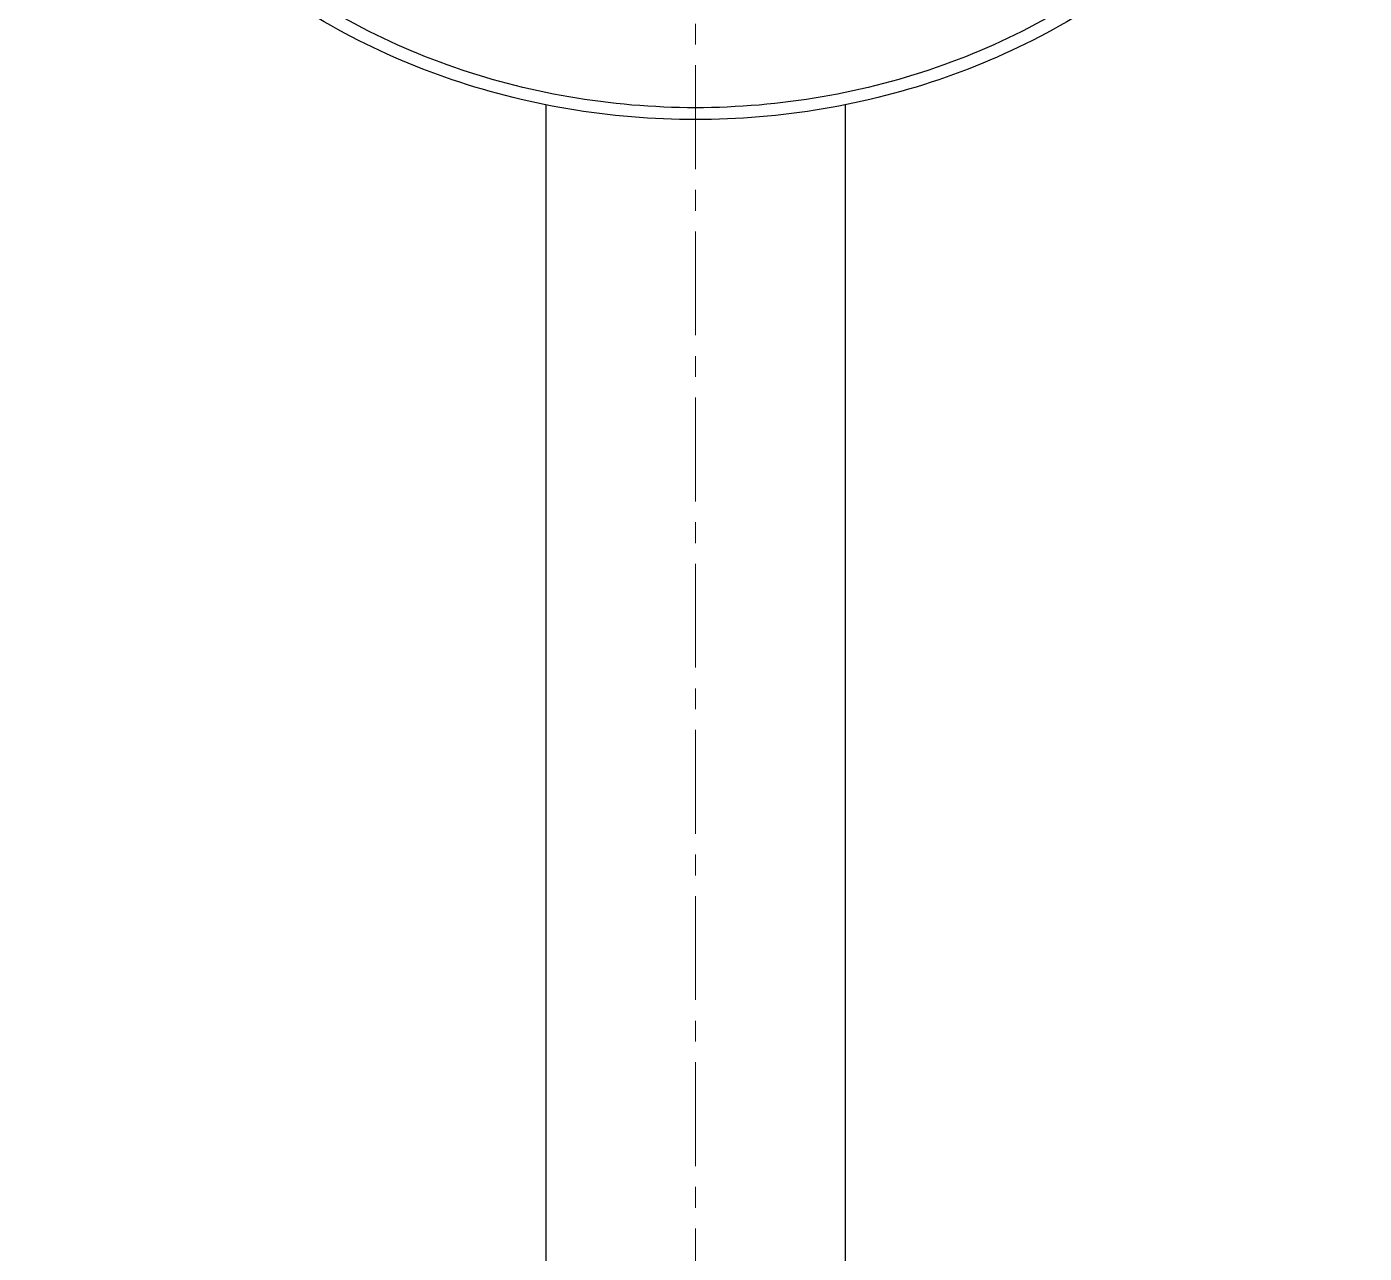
# Model space of a CAD drawing. Extents: x 0 to 3160, y 0 to 2315.
# Drawn here: x 975.5 to 1056, y 1297.5 to 1371.3 of the extents above; entities that cross this region are included whole.
import ezdxf

# ---------------------------------------------------------------- set-up
doc = ezdxf.new("R2010")
doc.units = 0
doc.header["$LTSCALE"] = 10
doc.header["$MEASUREMENT"] = 0
doc.linetypes.add('CENTER', pattern=[2, 1.25, -0.25, 0.25, -0.25])
doc.linetypes.add('CENTER2', pattern=[28.575, 19.05, -3.175, 3.175, -3.175])
doc.layers.get('0').update_dxf_attribs({"linetype": 'CONTINUOUS'})
doc.layers.add('Cneter', color=1, linetype='CENTER2', lineweight=13)

msp = doc.modelspace()

# ---------------------------------------------------------------- linework, layer by layer
for p, q in [((1006.723, 1366.59), (1006.723, 566.593)), ((1024.723, 1366.59), (1024.723, 566.593))]:
    msp.add_line(p, q)
at = {"color": 9, "linetype": 'Continuous', "start_tangent": (0, -1), "end_tangent": (0, 1)}
msp.add_spline([(1054.766, 1400.23), (1054.578, 1396.916), (1054.016, 1393.633), (1053.085, 1390.415), (1051.794, 1387.291), (1050.156, 1384.291), (1048.186, 1381.445), (1043.331, 1376.321), (1037.414, 1372.116), (1030.664, 1368.991), (1023.34, 1367.067), (1015.723, 1366.418), (1008.106, 1367.067), (1000.782, 1368.991), (994.032, 1372.116), (988.115, 1376.321), (983.26, 1381.445), (981.29, 1384.291), (979.652, 1387.291), (978.361, 1390.415), (977.43, 1393.633), (976.868, 1396.916), (976.68, 1400.23)], degree=3, dxfattribs=at)
at = {"color": 7, "linetype": 'Continuous', "start_tangent": (-0.03649, -0.999334), "end_tangent": (-0.03649, 0.999334)}
msp.add_spline([(1055.975, 1399.605), (1055.665, 1396.241), (1054.985, 1392.918), (1053.94, 1389.67), (1052.54, 1386.525), (1050.801, 1383.513), (1048.737, 1380.661), (1043.717, 1375.544), (1037.669, 1371.358), (1030.816, 1368.256), (1023.41, 1366.349), (1015.723, 1365.705), (1008.035, 1366.349), (1000.629, 1368.256), (993.776, 1371.358), (987.729, 1375.544), (982.709, 1380.661), (980.645, 1383.513), (978.905, 1386.525), (977.506, 1389.67), (976.461, 1392.918), (975.78, 1396.241), (975.47, 1399.605)], degree=3, dxfattribs=at)
at = {"layer": 'Cneter', "linetype": 'CENTER', "lineweight": 5, "ltscale": 0.5}
msp.add_line((1015.723, 1498.972), (1015.723, 548.13), dxfattribs=at)

doc.saveas('drawing.dxf')
